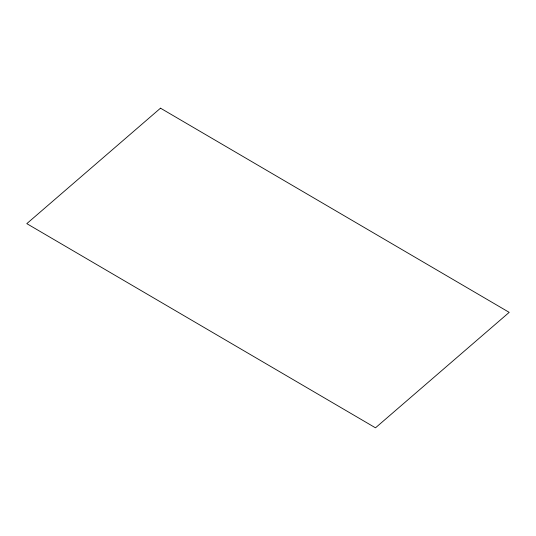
<?xml version="1.0" encoding="UTF-8"?>
<svg xmlns="http://www.w3.org/2000/svg" width="536" height="536" viewBox="0 0 536 536"><rect width="100%" height="100%" fill="white"/><g stroke="black" fill="none" stroke-linecap="round" stroke-linejoin="round"><path stroke-width="0.8" d="M160.512 108.178L26.8 223.639L375.488 427.822L509.2 312.361L160.512 108.178"/></g></svg>
